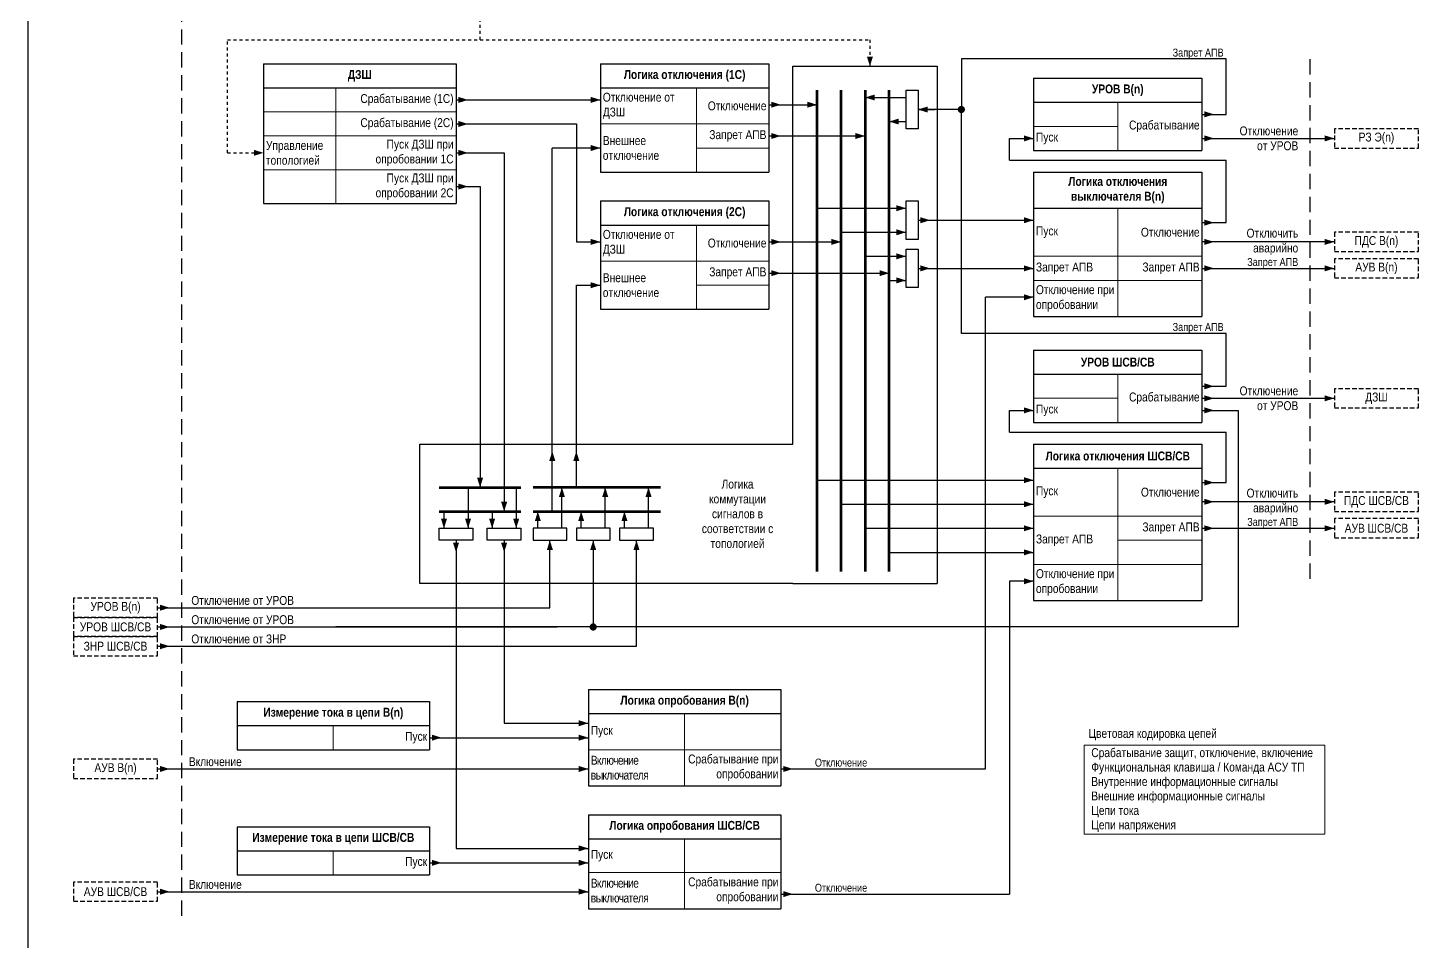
# Model space of a CAD drawing. Header units: millimetres. Extents: x -2550 to 7325, y -3772 to 3128.
# Drawn here: x 100 to 675, y -1487 to -1107 of the extents above; entities that cross this region are included whole.
import ezdxf
from ezdxf.enums import TextEntityAlignment as Align

# ---------------------------------------------------------------- set-up
doc = ezdxf.new("R2010")
doc.units = ezdxf.units.MM
doc.linetypes.add('JIS_02_1.2', pattern=[2.5, 1.25, -1.25])
doc.linetypes.add('штриховая2', pattern=[9.525, 6.35, -3.175])
for name, color, linetype, lineweight in [('Основная', 7, 'Continuous', 30), ('Отключение_включение', 1, 'Continuous', 30), ('Тонкая', 7, 'Continuous', 18), ('Цепи внешние', 84, 'Continuous', 30), ('Цепи внутренние', 5, 'Continuous', 30), ('Цепи ТН', 200, 'Continuous', 30), ('Цепи ТТ', 23, 'Continuous', 30), ('Цепь - ФК и АСУ', 132, 'Continuous', 30)]:
    doc.layers.add(name, color=color, linetype=linetype, lineweight=lineweight)
doc.styles.add('Narrow', font='ARIALN.TTF')
doc.styles.add('Табл дан', font='ARIALN.TTF')
doc.styles.add('Табл загол', font='ARIALNB.TTF')

# ---------------------------------------------------------------- blocks, each defined once
blk = doc.blocks.new('*T31')
at = {"layer": 'Основная', "color": 0, "linetype": 'ByBlock', "lineweight": -2, "transparency": 16777216}
for p, q in [((0, 0), (80, 0)), ((0, 0), (0, -10)), ((80, 0), (80, -10))]:
    blk.add_line(p, q, dxfattribs=at)
at = {"layer": 'Основная', "color": 0, "linetype": 'ByBlock', "lineweight": 30, "transparency": 16777216}
for p, q in [((0, -10), (80, -10)), ((0, -10), (0, -58.09)), ((80, -10), (80, -58.09)), ((0, -58.09), (80, -58.09))]:
    blk.add_line(p, q, dxfattribs=at)
at = {"layer": 'Основная', "color": 0, "linetype": 'ByBlock', "lineweight": 18, "transparency": 16777216}
for p, q in [((30, -10), (30, -58.09)), ((0, -20), (80, -20)), ((0, -30), (80, -30)), ((0, -44.05), (80, -44.05))]:
    blk.add_line(p, q, dxfattribs=at)
at = {"layer": 'Основная', "color": 0, "transparency": 16777216, "char_height": 3.7}
for s, insert, width, attachment_point, style in [('{\\C256;ДЗШ}', (40, -5), 77, 5, 'Табл загол'), ('Срабатывание (1С) ', (79, -15), 48, 6, 'Табл дан'), ('Срабатывание (2С) ', (79, -25), 48, 6, 'Табл дан'), ('Управление топологией', (1, -37.02), 28, 4, 'Табл дан'), ('Пуск ДЗШ при опробовании 1С', (79, -37.02), 48, 6, 'Табл дан'), ('Пуск ДЗШ при опробовании 2С', (79, -51.07), 48, 6, 'Табл дан')]:
    blk.add_mtext(s, dxfattribs=dict(at, insert=insert, width=width, attachment_point=attachment_point, style=style))
blk = doc.blocks.new('*T29')
at = {"layer": 'Основная', "color": 0, "linetype": 'ByBlock', "lineweight": -2, "transparency": 16777216}
for p, q in [((0, 0), (80, 0)), ((0, 0), (0, -10)), ((80, 0), (80, -10))]:
    blk.add_line(p, q, dxfattribs=at)
at = {"layer": 'Основная', "color": 0, "linetype": 'ByBlock', "lineweight": 30, "transparency": 16777216}
for p, q in [((0, -10), (80, -10)), ((0, -10), (0, -20)), ((80, -10), (80, -20)), ((0, -20), (80, -20))]:
    blk.add_line(p, q, dxfattribs=at)
at = {"layer": 'Основная', "color": 0, "linetype": 'ByBlock', "lineweight": 18, "transparency": 16777216}
blk.add_line((40, -10), (40, -20), dxfattribs=at)
at = {"layer": 'Основная', "color": 0, "transparency": 16777216, "char_height": 3.7}
for s, insert, width, attachment_point, style in [('Измерение тока в цепи В(n)', (40, -5), 77, 5, 'Табл загол'), ('Пуск', (79, -15), 38, 6, 'Табл дан')]:
    blk.add_mtext(s, dxfattribs=dict(at, insert=insert, width=width, attachment_point=attachment_point, style=style))
blk = doc.blocks.new('*T30')
at = {"layer": 'Основная', "color": 0, "linetype": 'ByBlock', "lineweight": -2, "transparency": 16777216}
for p, q in [((0, 0), (80, 0)), ((0, 0), (0, -10)), ((80, 0), (80, -10))]:
    blk.add_line(p, q, dxfattribs=at)
at = {"layer": 'Основная', "color": 0, "linetype": 'ByBlock', "lineweight": 30, "transparency": 16777216}
for p, q in [((0, -10), (80, -10)), ((0, -10), (0, -20)), ((80, -10), (80, -20)), ((0, -20), (80, -20))]:
    blk.add_line(p, q, dxfattribs=at)
at = {"layer": 'Основная', "color": 0, "linetype": 'ByBlock', "lineweight": 18, "transparency": 16777216}
blk.add_line((40, -10), (40, -20), dxfattribs=at)
at = {"layer": 'Основная', "color": 0, "transparency": 16777216, "char_height": 3.7}
for s, insert, width, attachment_point, style in [('Измерение тока в цепи ШСВ/СВ', (40, -5), 77, 5, 'Табл загол'), ('Пуск', (79, -15), 38, 6, 'Табл дан')]:
    blk.add_mtext(s, dxfattribs=dict(at, insert=insert, width=width, attachment_point=attachment_point, style=style))
blk = doc.blocks.new('*T34')
at = {"layer": 'Основная', "color": 0, "linetype": 'ByBlock', "lineweight": -2, "transparency": 16777216}
for p, q in [((0, 0), (70, 0)), ((0, 0), (0, -10)), ((70, 0), (70, -10))]:
    blk.add_line(p, q, dxfattribs=at)
at = {"layer": 'Основная', "color": 0, "linetype": 'ByBlock', "lineweight": 30, "transparency": 16777216}
for p, q in [((0, -10), (70, -10)), ((0, -10), (0, -45)), ((70, -10), (70, -45)), ((0, -45), (70, -45))]:
    blk.add_line(p, q, dxfattribs=at)
at = {"layer": 'Основная', "color": 0, "linetype": 'ByBlock', "lineweight": 18, "transparency": 16777216}
for p, q in [((40, -10), (40, -45)), ((0, -25), (70, -25)), ((40, -35), (70, -35))]:
    blk.add_line(p, q, dxfattribs=at)
at = {"layer": 'Основная', "color": 0, "transparency": 16777216, "char_height": 3.7}
for s, insert, width, attachment_point, style in [('{\\C256;Логика отключения (1С)}', (35, -5), 67, 5, 'Табл загол'), ('{\\C256;Отключение от ДЗШ}', (1, -17.5), 38, 4, 'Табл дан'), ('Отключение', (69, -17.5), 28, 6, 'Табл дан'), ('Запрет АПВ', (69, -30), 28, 6, 'Табл дан'), ('Внешнее отключение', (1, -35), 38, 4, 'Табл дан')]:
    blk.add_mtext(s, dxfattribs=dict(at, insert=insert, width=width, attachment_point=attachment_point, style=style))
blk = doc.blocks.new('*T35')
at = {"layer": 'Основная', "color": 0, "linetype": 'ByBlock', "lineweight": -2, "transparency": 16777216}
for p, q in [((0, 0), (70, 0)), ((0, 0), (0, -10)), ((70, 0), (70, -10))]:
    blk.add_line(p, q, dxfattribs=at)
at = {"layer": 'Основная', "color": 0, "linetype": 'ByBlock', "lineweight": 30, "transparency": 16777216}
for p, q in [((0, -10), (70, -10)), ((0, -10), (0, -45)), ((70, -10), (70, -45)), ((0, -45), (70, -45))]:
    blk.add_line(p, q, dxfattribs=at)
at = {"layer": 'Основная', "color": 0, "linetype": 'ByBlock', "lineweight": 18, "transparency": 16777216}
for p, q in [((40, -10), (40, -45)), ((0, -25), (70, -25)), ((40, -35), (70, -35))]:
    blk.add_line(p, q, dxfattribs=at)
at = {"layer": 'Основная', "color": 0, "transparency": 16777216, "char_height": 3.7}
for s, insert, width, attachment_point, style in [('{\\C256;Логика отключения (2С)}', (35, -5), 67, 5, 'Табл загол'), ('{\\C256;Отключение от ДЗШ}', (1, -17.5), 38, 4, 'Табл дан'), ('Отключение', (69, -17.5), 28, 6, 'Табл дан'), ('Запрет АПВ', (69, -30), 28, 6, 'Табл дан'), ('Внешнее отключение', (1, -35), 38, 4, 'Табл дан')]:
    blk.add_mtext(s, dxfattribs=dict(at, insert=insert, width=width, attachment_point=attachment_point, style=style))
blk = doc.blocks.new('*T32')
at = {"layer": 'Основная', "color": 0, "linetype": 'ByBlock', "lineweight": -2, "transparency": 16777216}
for p, q in [((0, 0), (80, 0)), ((0, 0), (0, -10)), ((80, 0), (80, -10))]:
    blk.add_line(p, q, dxfattribs=at)
at = {"layer": 'Основная', "color": 0, "linetype": 'ByBlock', "lineweight": 30, "transparency": 16777216}
for p, q in [((0, -10), (80, -10)), ((0, -10), (0, -40)), ((80, -10), (80, -40)), ((0, -40), (80, -40))]:
    blk.add_line(p, q, dxfattribs=at)
at = {"layer": 'Основная', "color": 0, "linetype": 'ByBlock', "lineweight": 18, "transparency": 16777216}
for p, q in [((40, -10), (40, -40)), ((0, -25), (80, -25))]:
    blk.add_line(p, q, dxfattribs=at)
at = {"layer": 'Основная', "color": 0, "transparency": 16777216, "char_height": 3.7}
for s, insert, width, attachment_point, style in [('Логика опробования В(n)', (40, -5), 77, 5, 'Табл загол'), ('Пуск', (1, -17.5), 38, 4, 'Табл дан'), ('{\\T0.9;Включение выключателя}', (1, -32.5), 38, 4, 'Табл дан'), ('Срабатывание при опробовании', (79, -32.5), 38, 6, 'Табл дан')]:
    blk.add_mtext(s, dxfattribs=dict(at, insert=insert, width=width, attachment_point=attachment_point, style=style))
blk = doc.blocks.new('*T33')
at = {"layer": 'Основная', "color": 0, "linetype": 'ByBlock', "lineweight": -2, "transparency": 16777216}
for p, q in [((0, 0), (80, 0)), ((0, 0), (0, -10)), ((80, 0), (80, -10))]:
    blk.add_line(p, q, dxfattribs=at)
at = {"layer": 'Основная', "color": 0, "linetype": 'ByBlock', "lineweight": 30, "transparency": 16777216}
for p, q in [((0, -10), (80, -10)), ((0, -10), (0, -39.07)), ((80, -10), (80, -39.07)), ((0, -39.07), (80, -39.07))]:
    blk.add_line(p, q, dxfattribs=at)
at = {"layer": 'Основная', "color": 0, "linetype": 'ByBlock', "lineweight": 18, "transparency": 16777216}
for p, q in [((40, -10), (40, -39.07)), ((0, -24.07), (80, -24.07))]:
    blk.add_line(p, q, dxfattribs=at)
at = {"layer": 'Основная', "color": 0, "transparency": 16777216, "char_height": 3.7}
for s, insert, width, attachment_point, style in [('Логика опробования ШСВ/СВ', (40, -5), 77, 5, 'Табл загол'), ('Пуск', (1, -17.03), 38, 4, 'Табл дан'), ('{\\T0.9;Включение выключателя}', (1, -31.57), 38, 4, 'Табл дан'), ('Срабатывание при опробовании', (79, -31.57), 38, 6, 'Табл дан')]:
    blk.add_mtext(s, dxfattribs=dict(at, insert=insert, width=width, attachment_point=attachment_point, style=style))
blk = doc.blocks.new('*T42')
at = {"layer": 'Основная', "color": 0, "linetype": 'ByBlock', "lineweight": -2, "transparency": 16777216}
for p, q in [((0, 0), (70, 0)), ((0, 0), (0, -15)), ((70, 0), (70, -15))]:
    blk.add_line(p, q, dxfattribs=at)
at = {"layer": 'Основная', "color": 0, "linetype": 'ByBlock', "lineweight": 30, "transparency": 16777216}
for p, q in [((0, -15), (70, -15)), ((0, -15), (0, -60)), ((70, -15), (70, -60)), ((0, -60), (70, -60))]:
    blk.add_line(p, q, dxfattribs=at)
at = {"layer": 'Основная', "color": 0, "linetype": 'ByBlock', "lineweight": 18, "transparency": 16777216}
for p, q in [((35, -15), (35, -60)), ((0, -35), (70, -35)), ((0, -45), (70, -45))]:
    blk.add_line(p, q, dxfattribs=at)
at = {"layer": 'Основная', "color": 0, "transparency": 16777216, "char_height": 3.7}
for s, insert, width, attachment_point, style in [('{\\C256;Логика отключения выключателя В(n)}', (35, -7.5), 67, 5, 'Табл загол'), ('{\\C256;Пуск}', (1, -25), 33, 4, 'Табл дан'), ('Отключение', (69, -25), 33, 6, 'Табл дан'), ('Запрет АПВ', (1, -40), 33, 4, 'Табл дан'), ('Запрет АПВ', (69, -40), 33, 6, 'Табл дан'), ('Отключение при опробовании', (1, -52.5), 33, 4, 'Табл дан')]:
    blk.add_mtext(s, dxfattribs=dict(at, insert=insert, width=width, attachment_point=attachment_point, style=style))
blk = doc.blocks.new('*T43')
at = {"layer": 'Основная', "color": 0, "linetype": 'ByBlock', "lineweight": -2, "transparency": 16777216}
for p, q in [((0, 0), (70, 0)), ((0, 0), (0, -10)), ((70, 0), (70, -10))]:
    blk.add_line(p, q, dxfattribs=at)
at = {"layer": 'Основная', "color": 0, "linetype": 'ByBlock', "lineweight": 30, "transparency": 16777216}
for p, q in [((0, -10), (70, -10)), ((0, -10), (0, -65)), ((70, -10), (70, -65)), ((0, -65), (70, -65))]:
    blk.add_line(p, q, dxfattribs=at)
at = {"layer": 'Основная', "color": 0, "linetype": 'ByBlock', "lineweight": 18, "transparency": 16777216}
for p, q in [((35, -10), (35, -65)), ((0, -30), (70, -30)), ((35, -40), (70, -40)), ((0, -50), (70, -50))]:
    blk.add_line(p, q, dxfattribs=at)
at = {"layer": 'Основная', "color": 0, "transparency": 16777216, "char_height": 3.7}
for s, insert, width, attachment_point, style in [('{\\C256;Логика отключения ШСВ/СВ}', (35, -5), 67, 5, 'Табл загол'), ('{\\C256;Пуск}', (1, -20), 33, 4, 'Табл дан'), ('Отключение', (69, -20), 33, 6, 'Табл дан'), ('Запрет АПВ', (69, -35), 33, 6, 'Табл дан'), ('Запрет АПВ', (1, -40), 33, 4, 'Табл дан'), ('Отключение при опробовании', (1, -57.5), 33, 4, 'Табл дан')]:
    blk.add_mtext(s, dxfattribs=dict(at, insert=insert, width=width, attachment_point=attachment_point, style=style))
blk = doc.blocks.new('Point')
at = {"layer": 'Основная', "color": 0, "const_width": 1.5}
blk.add_lwpolyline([(-0.75, 0, 1), (0.75, 0, 1)], format="xyb", close=True, dxfattribs=at)
blk = doc.blocks.new('*T188')
at = {"layer": 'Основная', "color": 0, "linetype": 'ByBlock', "lineweight": -2, "transparency": 16777216}
for p, q in [((0, 0), (70, 0)), ((0, 0), (0, -10)), ((70, 0), (70, -10))]:
    blk.add_line(p, q, dxfattribs=at)
at = {"layer": 'Основная', "color": 0, "linetype": 'ByBlock', "lineweight": 30, "transparency": 16777216}
for p, q in [((0, -10), (70, -10)), ((0, -10), (0, -30)), ((70, -10), (70, -30)), ((0, -30), (70, -30))]:
    blk.add_line(p, q, dxfattribs=at)
at = {"layer": 'Основная', "color": 0, "linetype": 'ByBlock', "lineweight": 18, "transparency": 16777216}
for p, q in [((35, -10), (35, -30)), ((0, -20), (35, -20))]:
    blk.add_line(p, q, dxfattribs=at)
at = {"layer": 'Основная', "color": 0, "transparency": 16777216, "char_height": 3.7}
for s, insert, width, attachment_point, style in [('{\\C256;УРОВ В(n)}', (35, -5), 67, 5, 'Табл загол'), ('Пуск', (1, -25), 33, 4, 'Табл дан'), ('Срабатывание ', (69, -20), 33, 6, 'Табл дан')]:
    blk.add_mtext(s, dxfattribs=dict(at, insert=insert, width=width, attachment_point=attachment_point, style=style))
blk = doc.blocks.new('*T189')
at = {"layer": 'Основная', "color": 0, "linetype": 'ByBlock', "lineweight": -2, "transparency": 16777216}
for p, q in [((0, 0), (70, 0)), ((0, 0), (0, -10)), ((70, 0), (70, -10))]:
    blk.add_line(p, q, dxfattribs=at)
at = {"layer": 'Основная', "color": 0, "linetype": 'ByBlock', "lineweight": 30, "transparency": 16777216}
for p, q in [((0, -10), (70, -10)), ((0, -10), (0, -30)), ((70, -10), (70, -30)), ((0, -30), (70, -30))]:
    blk.add_line(p, q, dxfattribs=at)
at = {"layer": 'Основная', "color": 0, "linetype": 'ByBlock', "lineweight": 18, "transparency": 16777216}
for p, q in [((35, -10), (35, -30)), ((0, -20), (35, -20))]:
    blk.add_line(p, q, dxfattribs=at)
at = {"layer": 'Основная', "color": 0, "transparency": 16777216, "char_height": 3.7}
for s, insert, width, attachment_point, style in [('{\\C256;УРОВ ШСВ/СВ}', (35, -5), 67, 5, 'Табл загол'), ('Пуск', (1, -25), 33, 4, 'Табл дан'), ('Срабатывание ', (69, -20), 33, 6, 'Табл дан')]:
    blk.add_mtext(s, dxfattribs=dict(at, insert=insert, width=width, attachment_point=attachment_point, style=style))

msp = doc.modelspace()

# ---------------------------------------------------------------- linework, layer by layer
at = {"layer": 'Основная', "color": 1}
msp.add_lwpolyline([(100, -1696), (694, -1696), (694, -856), (100, -856)], close=True, dxfattribs=at)
at = {"layer": 'Основная', "linetype": 'JIS_02_1.2'}
for points in [[(288, -1112), (288, -1073)], [(183, -1159), (183, -1112)], [(183, -1112), (450, -1112)], [(450, -1112), (450, -1123)], [(183, -1159), (198, -1159)]]:
    msp.add_lwpolyline(points, dxfattribs=at)
at = {"layer": 'Основная', "ltscale": 0.3}
for points in [[(450, -1123, 0, 2.5, 0), (450, -1119, 0, 0, 0)], [(198, -1159, 0, 2.5, 0), (194, -1159, 0, 0, 0)]]:
    msp.add_lwpolyline(points, format="xyseb", dxfattribs=at)
msp.add_lwpolyline([(418, -1338), (263, -1338), (263, -1280), (418, -1280), (418, -1123), (478, -1123), (478, -1338), (478, -1338)], dxfattribs=at)
at = {"layer": 'Основная'}
msp.add_lwpolyline([(418, -1338), (418, -1338), (478, -1338), (478, -1338)], dxfattribs=at)
at = {"layer": 'Отключение_включение', "lineweight": 60, "ltscale": 0.3}
for points in [[(428, -1133), (428, -1333)], [(438, -1333), (438, -1133)], [(363, -1298), (310, -1298)], [(310, -1308), (363, -1308)]]:
    msp.add_lwpolyline(points, dxfattribs=at)
at = {"layer": 'Отключение_включение', "ltscale": 0.3}
for points in [[(283, -1137, 0, 2.5, 0), (279, -1137, 0, 0, 0)], [(338, -1137, 0, 2.5, 0), (334, -1137, 0, 0, 0)], [(413, -1139, 0, 2.5, 0), (409, -1139, 0, 0, 0)], [(428, -1139, 0, 2.5, 0), (424, -1139, 0, 0, 0)], [(283, -1147, 0, 2.5, 0), (279, -1147, 0, 0, 0)], [(338, -1157, 0, 2.5, 0), (334, -1157, 0, 0, 0)], [(593, -1153, 0, 2.5, 0), (589, -1153, 0, 0, 0)], [(643, -1153, 0, 2.5, 0), (639, -1153, 0, 0, 0)], [(465, -1182, 0, 2.5, 0), (461, -1182, 0, 0, 0)], [(465, -1192, 0, 2.5, 0), (461, -1192, 0, 0, 0)], [(475, -1187, 0, 2.5, 0), (471, -1187, 0, 0, 0)], [(518, -1187, 0, 2.5, 0), (514, -1187, 0, 0, 0)], [(338, -1196, 0, 2.5, 0), (334, -1196, 0, 0, 0)], [(413, -1196, 0, 2.5, 0), (409, -1196, 0, 0, 0)], [(438, -1196, 0, 2.5, 0), (434, -1196, 0, 0, 0)], [(593, -1196, 0, 2.5, 0), (589, -1196, 0, 0, 0)], [(643, -1196, 0, 2.5, 0), (639, -1196, 0, 0, 0)], [(338, -1214, 0, 2.5, 0), (334, -1214, 0, 0, 0)], [(518, -1219, 0, 2.5, 0), (514, -1219, 0, 0, 0)], [(593, -1261, 0, 2.5, 0), (589, -1261, 0, 0, 0)], [(643, -1261, 0, 2.5, 0), (639, -1261, 0, 0, 0)], [(593, -1266, 0, 2.5, 0), (589, -1266, 0, 0, 0)], [(318, -1283, 0, 2.5, 0), (318, -1287, 0, 0, 0)], [(328, -1283, 0, 2.5, 0), (328, -1287, 0, 0, 0)], [(518, -1295, 0, 2.5, 0), (514, -1295, 0, 0, 0)], [(322, -1298, 0, 2.5, 0), (322, -1302, 0, 0, 0)], [(340, -1298, 0, 2.5, 0), (340, -1302, 0, 0, 0)], [(358, -1298, 0, 2.5, 0), (358, -1302, 0, 0, 0)], [(518, -1305, 0, 2.5, 0), (514, -1305, 0, 0, 0)], [(593, -1304, 0, 2.5, 0), (589, -1304, 0, 0, 0)], [(643, -1304, 0, 2.5, 0), (639, -1304, 0, 0, 0)], [(312, -1308, 0, 2.5, 0), (312, -1312, 0, 0, 0)], [(330, -1308, 0, 2.5, 0), (330, -1312, 0, 0, 0)], [(348, -1308, 0, 2.5, 0), (348, -1312, 0, 0, 0)], [(317, -1320, 0, 2.5, 0), (317, -1324, 0, 0, 0)], [(335, -1320, 0, 2.5, 0), (335, -1324, 0, 0, 0)], [(353, -1320, 0, 2.5, 0), (353, -1324, 0, 0, 0)], [(518, -1337, 0, 2.5, 0), (514, -1337, 0, 0, 0)], [(159, -1348, 0, 2.5, 0), (155, -1348, 0, 0, 0)], [(159, -1356, 0, 2.5, 0), (155, -1356, 0, 0, 0)], [(159, -1364, 0, 2.5, 0), (155, -1364, 0, 0, 0)], [(418, -1415, 0, 2.5, 0), (414, -1415, 0, 0, 0)], [(418, -1467, 0, 2.5, 0), (414, -1467, 0, 0, 0)]]:
    msp.add_lwpolyline(points, format="xyseb", dxfattribs=at)
for points in [[(278, -1137), (338, -1137)], [(408, -1139), (428, -1139)], [(278, -1147), (328, -1147)], [(328, -1147), (328, -1196)], [(328, -1196), (338, -1196)], [(408, -1196), (438, -1196)], [(643, -1196), (588, -1196)], [(518, -1219), (498, -1219)], [(428, -1295), (518, -1295)], [(438, -1305), (518, -1305)], [(643, -1304), (588, -1304)], [(518, -1337), (508, -1337)], [(413, -1415), (498, -1415)], [(413, -1467), (508, -1467)]]:
    msp.add_lwpolyline(points, dxfattribs=at)
at = {"layer": 'Отключение_включение'}
for points in [[(588, -1153), (643, -1153)], [(318, -1308), (318, -1157)], [(338, -1157), (318, -1157)], [(470, -1187), (518, -1187)], [(328, -1298), (328, -1214)], [(328, -1214), (338, -1214)], [(498, -1415), (498, -1219)], [(588, -1261), (643, -1261)], [(588, -1266), (603, -1266)], [(603, -1266), (603, -1356)], [(322, -1315), (322, -1298)], [(340, -1315), (340, -1298)], [(358, -1315), (358, -1298)], [(312, -1315), (312, -1308)], [(330, -1315), (330, -1308)], [(348, -1315), (348, -1308)], [(317, -1348), (317, -1320)], [(335, -1320), (335, -1356)], [(353, -1364), (353, -1320)], [(508, -1337), (508, -1467)], [(154, -1348), (317, -1348)], [(154, -1356), (320, -1356)], [(603, -1356), (228, -1356)], [(154, -1364), (353, -1364)]]:
    msp.add_lwpolyline(points, dxfattribs=at)
for points in [[(465, -1179), (470, -1179), (470, -1195), (465, -1195)], [(324, -1320), (324, -1315), (310, -1315), (310, -1320)], [(342, -1320), (342, -1315), (328, -1315), (328, -1320)], [(360, -1320), (360, -1315), (346, -1315), (346, -1320)]]:
    msp.add_lwpolyline(points, close=True, dxfattribs=at)
at = {"layer": 'Отключение_включение', "ltscale": 0.7}
for points in [[(428, -1182), (465, -1182)], [(438, -1192), (465, -1192)]]:
    msp.add_lwpolyline(points, dxfattribs=at)
at = {"layer": 'Тонкая', "ltscale": 0.3}
msp.add_lwpolyline([(539, -1405.07), (639, -1405.07), (639, -1442.07), (539, -1442.07)], close=True, dxfattribs=at)
at = {"layer": 'Цепи внешние', "linetype": 'штриховая2', "ltscale": 0.3}
for points in [[(678, -1149), (643, -1149), (643, -1157), (678, -1157)], [(678, -1192), (643, -1192), (643, -1200), (678, -1200)], [(678, -1203), (643, -1203), (643, -1211), (678, -1211)], [(678, -1257), (643, -1257), (643, -1265), (678, -1265)], [(678, -1300), (643, -1300), (643, -1308), (678, -1308)], [(678, -1311), (643, -1311), (643, -1319), (678, -1319)], [(154, -1344), (119, -1344), (119, -1352), (154, -1352)], [(154, -1352), (119, -1352), (119, -1360), (154, -1360)], [(154, -1360), (119, -1360), (119, -1368), (154, -1368)], [(154, -1411), (119, -1411), (119, -1419), (154, -1419)], [(154, -1462), (119, -1462), (119, -1470), (154, -1470)]]:
    msp.add_lwpolyline(points, close=True, dxfattribs=at)
at = {"layer": 'Цепи внешние', "ltscale": 0.3}
for points in [[(593, -1207, 0, 2.5, 0), (589, -1207, 0, 0, 0)], [(643, -1207, 0, 2.5, 0), (639, -1207, 0, 0, 0)], [(593, -1315, 0, 2.5, 0), (589, -1315, 0, 0, 0)], [(643, -1315, 0, 2.5, 0), (639, -1315, 0, 0, 0)], [(159, -1415, 0, 2.5, 0), (155, -1415, 0, 0, 0)], [(333, -1415, 0, 2.5, 0), (329, -1415, 0, 0, 0)], [(159, -1466, 0, 2.5, 0), (155, -1466, 0, 0, 0)], [(333, -1466, 0, 2.5, 0), (329, -1466, 0, 0, 0)]]:
    msp.add_lwpolyline(points, format="xyseb", dxfattribs=at)
for points in [[(588, -1207), (643, -1207)], [(588, -1315), (643, -1315)]]:
    msp.add_lwpolyline(points, dxfattribs=at)
at = {"layer": 'Цепи внешние'}
for points in [[(154, -1415), (333, -1415)], [(154, -1466), (333, -1466)]]:
    msp.add_lwpolyline(points, dxfattribs=at)
at = {"layer": 'Цепи внутренние', "linetype": 'штриховая2'}
for points in [[(164, -1476), (164, -1036)], [(633, -1336), (633, -1120)]]:
    msp.add_lwpolyline(points, dxfattribs=at)
at = {"layer": 'Цепи внутренние'}
for points in [[(598, -1120), (488, -1120)], [(488, -1120), (488, -1141)], [(598, -1143), (598, -1120)], [(488, -1141), (470, -1141)], [(488, -1234), (488, -1141)], [(588, -1143), (598, -1143)], [(508, -1162), (508, -1153)], [(508, -1153), (518, -1153)], [(508, -1162), (598, -1162)], [(598, -1188), (598, -1162)], [(470, -1207), (518, -1207)], [(598, -1234), (488, -1234)], [(598, -1256), (598, -1234)], [(588, -1256), (598, -1256)], [(508, -1275), (508, -1266)], [(508, -1266), (518, -1266)], [(508, -1275), (598, -1275)], [(598, -1296), (598, -1275)], [(298, -1320), (298, -1396)]]:
    msp.add_lwpolyline(points, dxfattribs=at)
at = {"layer": 'Цепи внутренние', "lineweight": 60, "ltscale": 0.3}
for points in [[(448, -1133), (448, -1333)], [(458, -1333), (458, -1133)], [(271, -1298), (305, -1298)], [(271, -1308), (305, -1308)]]:
    msp.add_lwpolyline(points, dxfattribs=at)
at = {"layer": 'Цепи внутренние'}
for points in [[(465, -1133), (470, -1133), (470, -1149), (465, -1149)], [(465, -1199), (470, -1199), (470, -1215), (465, -1215)], [(285, -1315), (285, -1320), (271, -1320), (271, -1315)], [(305, -1315), (305, -1320), (291, -1320), (291, -1315)]]:
    msp.add_lwpolyline(points, close=True, dxfattribs=at)
at = {"layer": 'Цепи внутренние', "ltscale": 0.3}
for points in [[(448, -1136, 0, 2.5, 0), (452, -1136, 0, 0, 0)], [(458, -1146, 0, 2.5, 0), (462, -1146, 0, 0, 0)], [(470, -1141, 0, 2.5, 0), (474, -1141, 0, 0, 0)], [(593, -1143, 0, 2.5, 0), (589, -1143, 0, 0, 0)], [(413, -1152, 0, 2.5, 0), (409, -1152, 0, 0, 0)], [(448, -1152, 0, 2.5, 0), (444, -1152, 0, 0, 0)], [(518, -1153, 0, 2.5, 0), (514, -1153, 0, 0, 0)], [(283, -1159, 0, 2.5, 0), (279, -1159, 0, 0, 0)], [(283, -1173, 0, 2.5, 0), (279, -1173, 0, 0, 0)], [(593, -1188, 0, 2.5, 0), (589, -1188, 0, 0, 0)], [(465, -1202, 0, 2.5, 0), (461, -1202, 0, 0, 0)], [(413, -1209, 0, 2.5, 0), (409, -1209, 0, 0, 0)], [(458, -1209, 0, 2.5, 0), (454, -1209, 0, 0, 0)], [(475, -1207, 0, 2.5, 0), (471, -1207, 0, 0, 0)], [(518, -1207, 0, 2.5, 0), (514, -1207, 0, 0, 0)], [(465, -1212, 0, 2.5, 0), (461, -1212, 0, 0, 0)], [(593, -1256, 0, 2.5, 0), (589, -1256, 0, 0, 0)], [(518, -1266, 0, 2.5, 0), (514, -1266, 0, 0, 0)], [(288, -1298, 0, 2.5, 0), (288, -1294, 0, 0, 0)], [(593, -1296, 0, 2.5, 0), (589, -1296, 0, 0, 0)], [(298, -1308, 0, 2.5, 0), (298, -1304, 0, 0, 0)], [(273, -1315, 0, 2.5, 0), (273, -1311, 0, 0, 0)], [(283, -1315, 0, 2.5, 0), (283, -1311, 0, 0, 0)], [(293, -1315, 0, 2.5, 0), (293, -1311, 0, 0, 0)], [(303, -1315, 0, 2.5, 0), (303, -1311, 0, 0, 0)], [(518, -1315, 0, 2.5, 0), (514, -1315, 0, 0, 0)], [(278, -1325, 0, 2.5, 0), (278, -1321, 0, 0, 0)], [(298, -1325, 0, 2.5, 0), (298, -1321, 0, 0, 0)], [(518, -1325, 0, 2.5, 0), (514, -1325, 0, 0, 0)], [(333, -1396, 0, 2.5, 0), (329, -1396, 0, 0, 0)], [(272, -1402, 0, 2.5, 0), (268, -1402, 0, 0, 0)], [(333, -1402, 0, 2.5, 0), (329, -1402, 0, 0, 0)], [(333, -1448, 0, 2.5, 0), (329, -1448, 0, 0, 0)], [(272, -1454, 0, 2.5, 0), (268, -1454, 0, 0, 0)], [(333, -1454, 0, 2.5, 0), (329, -1454, 0, 0, 0)]]:
    msp.add_lwpolyline(points, format="xyseb", dxfattribs=at)
at = {"layer": 'Цепи внутренние', "ltscale": 0.7}
for points in [[(448, -1136), (465, -1136)], [(470, -1141), (477, -1141)], [(458, -1146), (465, -1146)], [(448, -1202), (465, -1202)], [(458, -1212), (465, -1212)], [(283, -1298), (283, -1315)], [(303, -1298), (303, -1315)], [(273, -1308), (273, -1315)], [(293, -1308), (293, -1315)], [(278, -1320), (278, -1448)]]:
    msp.add_lwpolyline(points, dxfattribs=at)
at = {"layer": 'Цепи внутренние', "ltscale": 0.3}
for points in [[(408, -1152), (448, -1152)], [(278, -1159), (298, -1159)], [(298, -1159), (298, -1308)], [(278, -1173), (288, -1173)], [(288, -1173), (288, -1298)], [(588, -1188), (598, -1188)], [(408, -1209), (458, -1209)], [(588, -1296), (598, -1296)], [(448, -1315), (518, -1315)], [(458, -1325), (518, -1325)], [(298, -1396), (333, -1396)], [(267, -1402), (333, -1402)], [(278, -1448), (333, -1448)], [(267, -1454), (333, -1454)]]:
    msp.add_lwpolyline(points, dxfattribs=at)

# ---------------------------------------------------------------- block references
for name, p in [('*T31', (198, -1122)), ('*T34', (338, -1122)), ('*T188', (518, -1128)), ('*T42', (518, -1167)), ('*T35', (338, -1179)), ('*T189', (518, -1241)), ('*T43', (518, -1280)), ('*T32', (333, -1382)), ('*T29', (187, -1387)), ('*T33', (333, -1434)), ('*T30', (187, -1439))]:
    msp.add_blockref(name, p)
at = {"layer": 'Отключение_включение', "xscale": -1, "rotation": 180}
msp.add_blockref('Point', (335, -1356), dxfattribs=at)
at = {"layer": 'Цепи внутренние'}
msp.add_blockref('Point', (488, -1141), dxfattribs=at)

# ---------------------------------------------------------------- texts
at = {"layer": 'Основная', "style": 'Narrow'}
for p in [(597, -1119), (628, -1206), (597, -1233), (628, -1314)]:
    msp.add_text('Запрет АПВ', height=3.3, dxfattribs=at).set_placement(p, align=Align.RIGHT)
for s, height, p in [('Цветовая кодировка цепей', 3.7, (567.5, -1402.07)), ('Отключение', 3.3, (438, -1414)), ('Отключение', 3.3, (438, -1466))]:
    msp.add_text(s, height=height, dxfattribs=at).set_placement(p, align=Align.CENTER)
at = {"layer": 'Основная', "char_height": 3.7, "style": 'Narrow'}
for s, insert, width, attachment_point in [('Отключение\\P от УРОВ', (628, -1153), 27, 6), ('РЗ Э(n)', (660.5, -1153), 35, 5), ('Отключить аварийно', (628, -1196), 27, 6), ('ПДС В(n)', (660.5, -1196), 35, 5), ('АУВ В(n)', (660.5, -1207), 35, 5), ('Отключение\\P от УРОВ', (628, -1261), 27, 6), ('ДЗШ', (660.5, -1261), 35, 5), ('Логика коммутации сигналов в соответствии с топологией', (395, -1309), 33, 5), ('Отключить аварийно', (628, -1304), 27, 6), ('ПДС ШСВ/СВ', (660.5, -1304), 35, 5), ('АУВ ШСВ/СВ', (660.5, -1315), 35, 5), ('УРОВ В(n)', (136.5, -1348), 35, 5), ('Отключение от УРОВ', (168, -1345), 45, 4), ('Отключение от УРОВ', (168, -1353), 45, 4), ('УРОВ ШСВ/СВ', (136.5, -1356), 35, 5), ('ЗНР ШСВ/СВ', (136.5, -1364), 35, 5), ('Отключение от ЗНР', (168, -1361), 40, 4), ('АУВ В(n)', (136.5, -1415), 35, 5), ('Включение', (167, -1412), 28, 4), ('Включение', (167, -1463), 28, 4), ('АУВ ШСВ/СВ', (136.5, -1466), 35, 5)]:
    msp.add_mtext(s, dxfattribs=dict(at, insert=insert, width=width, attachment_point=attachment_point))
at = {"layer": 'Отключение_включение', "style": 'Narrow'}
msp.add_text('Срабатывание защит, отключение, включение', height=3.7, dxfattribs=at).set_placement((542, -1410.07))
at = {"layer": 'Цепи внешние', "style": 'Narrow'}
msp.add_text('Внешние информационные сигналы', height=3.7, dxfattribs=at).set_placement((542, -1428.07))
at = {"layer": 'Цепи внутренние', "style": 'Narrow'}
msp.add_text('Внутренние информационные сигналы', height=3.7, dxfattribs=at).set_placement((542, -1422.07))
at = {"layer": 'Цепи ТН', "style": 'Narrow'}
msp.add_text('Цепи напряжения', height=3.7, dxfattribs=at).set_placement((542, -1440.07))
at = {"layer": 'Цепи ТТ', "style": 'Narrow'}
msp.add_text('Цепи тока', height=3.7, dxfattribs=at).set_placement((542, -1434.07))
at = {"layer": 'Цепь - ФК и АСУ', "style": 'Narrow'}
msp.add_text('Функциональная клавиша / Команда АСУ ТП', height=3.7, dxfattribs=at).set_placement((542, -1416.07))

doc.saveas('drawing.dxf')
